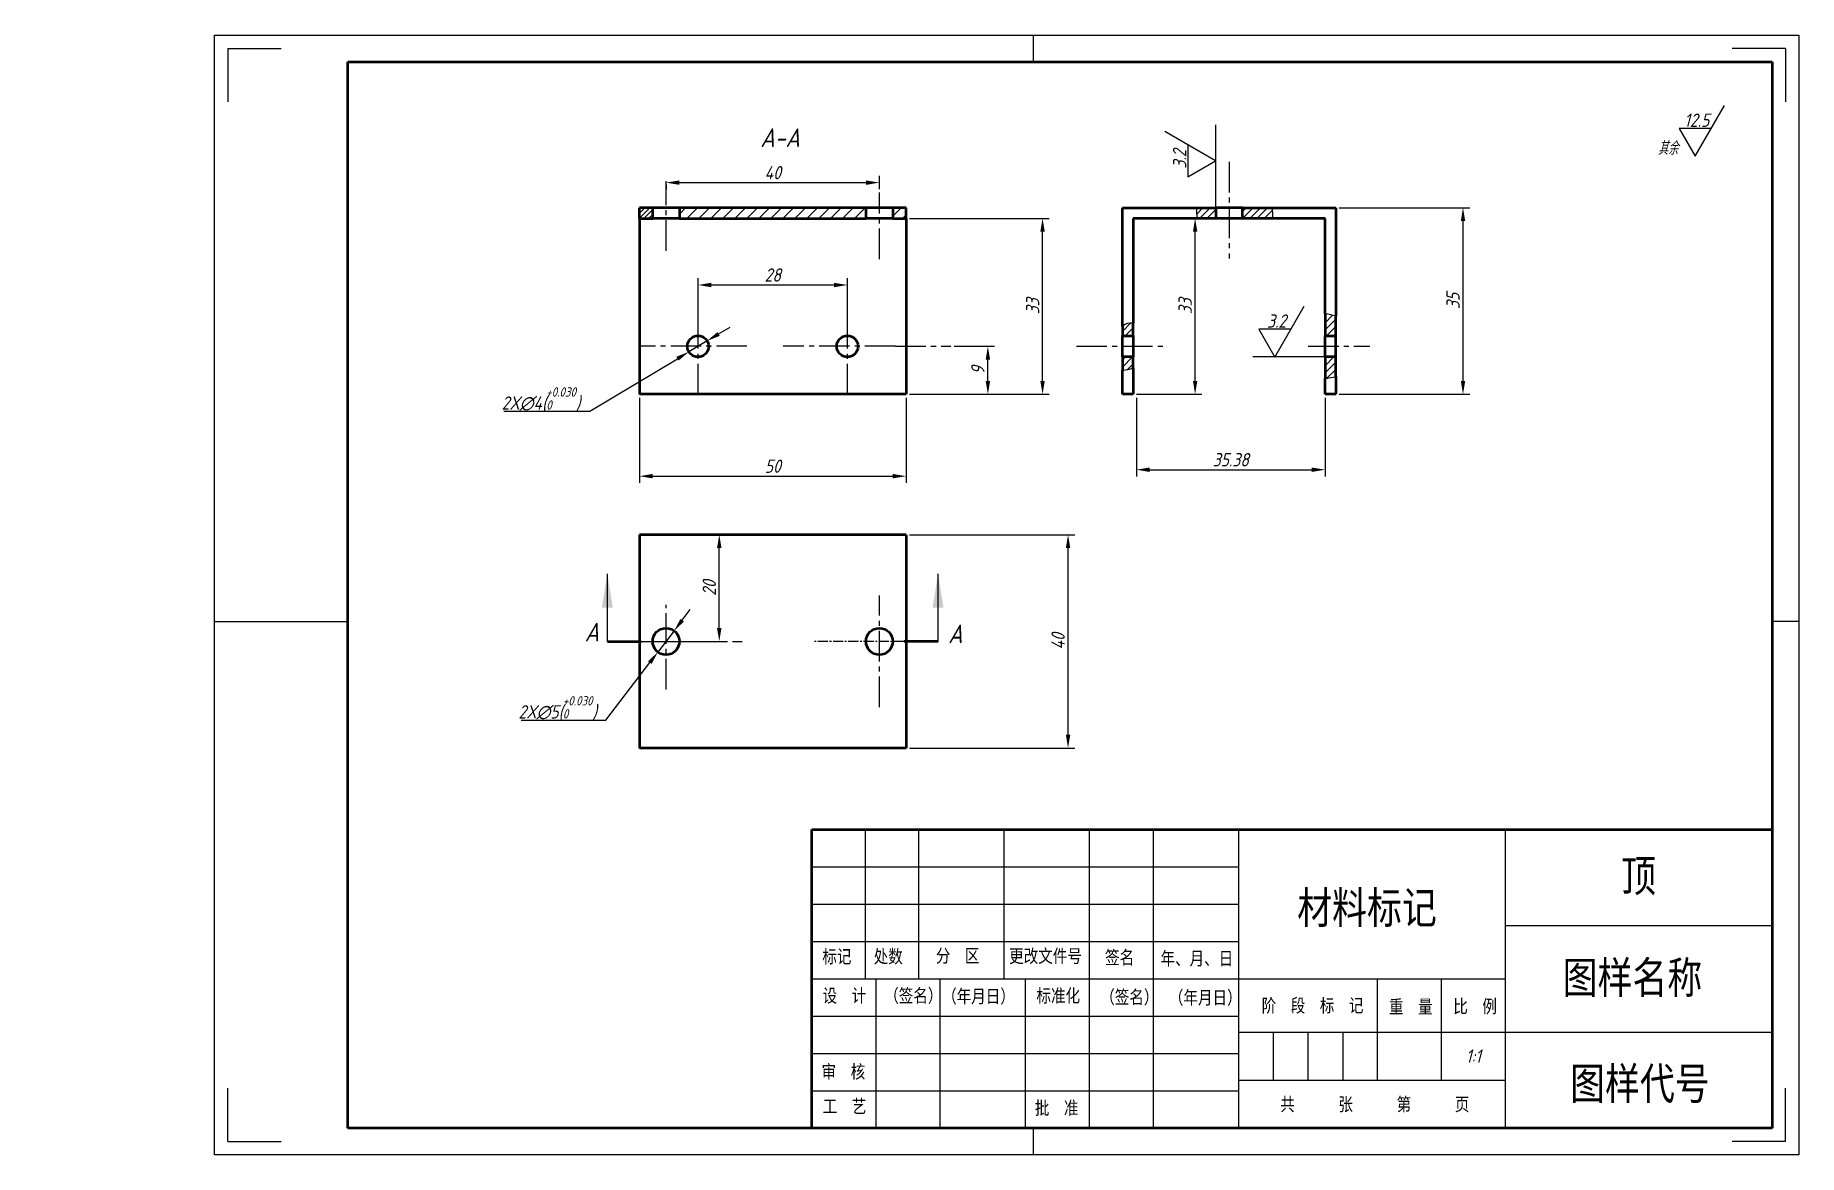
# Model space of a CAD drawing. Header units: millimetres. Extents: x 407 to 738, y 332 to 542.
import ezdxf
from ezdxf.enums import TextEntityAlignment as Align

# ---------------------------------------------------------------- set-up
doc = ezdxf.new("R2010")
doc.units = ezdxf.units.MM
doc.linetypes.add('CENTER2', pattern=[28.575, 19.05, -3.175, 3.175, -3.175])
doc.layers.get('0').update_dxf_attribs({"lineweight": 50})
for name, color, linetype, lineweight in [('中心线', 1, 'CENTER2', 25), ('粗实线', 7, 'Continuous', 50), ('细实线', 7, 'Continuous', 25)]:
    doc.layers.add(name, color=color, linetype=linetype, lineweight=lineweight)
doc.layers.add('图框', color=7, linetype='Continuous')
doc.layers.add('标题栏', color=7, linetype='Continuous')
doc.styles.add('3.5', font='gbeitc.shx', dxfattribs={"height": 3.5, "bigfont": 'gbcbig.shx'})
doc.styles.get("Standard").update_dxf_attribs({"font": 'gbeitc.shx', "height": 2.5, "bigfont": 'gbcbig.shx'})
doc.styles.add('工程字-35', font='gbeitc.shx', dxfattribs={"width": 0.8, "height": 3.5, "bigfont": 'gbcbig.shx'})
doc.dimstyles.new('ISO-35', dxfattribs={"dimtxt": 2.5, "dimasz": 2.5, "dimexe": 1.25, "dimexo": 0.625, "dimtad": 1, "dimtoh": 1, "dimdsep": 46, "dimtxsty": 'Standard', "dimcen": 2.5, "dimadec": 0, "dimazin": 0, "dimtfac": 1, "dimtmove": 0, "dimatfit": 3, "dimfxl": 1, "dimarcsym": 0})

# ---------------------------------------------------------------- blocks, each defined once
blk = doc.blocks.new('*D44')
at = {"layer": 'Defpoints', "color": 0}
for p in [(520.71, 474.18), (570.71, 474.18), (570.71, 458.82)]:
    blk.add_point(p, dxfattribs=at)
at = {"layer": '细实线', "color": 0, "lineweight": -2}
for p, q in [((520.71, 473.55), (520.71, 457.57)), ((570.71, 473.55), (570.71, 457.57)), ((523.21, 458.82), (568.21, 458.82))]:
    blk.add_line(p, q, dxfattribs=at)
at = {"layer": '细实线', "color": 0}
for points in [[(523.21, 459.24), (523.21, 458.41), (520.71, 458.82)], [(568.21, 459.24), (568.21, 458.41), (570.71, 458.82)]]:
    blk.add_solid(points, dxfattribs=at)
at = {"layer": '细实线', "color": 0, "insert": (545.71, 460.7), "char_height": 2.5, "attachment_point": 5}
blk.add_mtext('50', dxfattribs=at)
blk = doc.blocks.new('*D47')
at = {"layer": 'Defpoints', "color": 0}
for p in [(651.26, 509.18), (675.12, 509.18), (651.26, 474.18)]:
    blk.add_point(p, dxfattribs=at)
at = {"layer": '细实线', "color": 0, "lineweight": -2}
for p, q in [((651.88, 509.18), (676.37, 509.18)), ((675.12, 476.68), (675.12, 506.68)), ((651.88, 474.18), (676.37, 474.18))]:
    blk.add_line(p, q, dxfattribs=at)
at = {"layer": '细实线', "color": 0}
for points in [[(674.71, 506.68), (675.54, 506.68), (675.12, 509.18)], [(674.71, 476.68), (675.54, 476.68), (675.12, 474.18)]]:
    blk.add_solid(points, dxfattribs=at)
at = {"layer": '细实线', "color": 0, "insert": (673.25, 491.68), "char_height": 2.5, "attachment_point": 5, "rotation": 90}
blk.add_mtext('35', dxfattribs=at)
blk = doc.blocks.new('*D48')
at = {"layer": 'Defpoints', "color": 0}
for p in [(613.26, 507.18), (624.9, 507.18), (613.26, 474.18)]:
    blk.add_point(p, dxfattribs=at)
at = {"layer": '细实线', "color": 0, "lineweight": -2}
for p, q in [((613.88, 507.18), (626.15, 507.18)), ((624.9, 476.68), (624.9, 504.68)), ((613.88, 474.18), (626.15, 474.18))]:
    blk.add_line(p, q, dxfattribs=at)
at = {"layer": '细实线', "color": 0}
for points in [[(624.49, 504.68), (625.32, 504.68), (624.9, 507.18)], [(624.49, 476.68), (625.32, 476.68), (624.9, 474.18)]]:
    blk.add_solid(points, dxfattribs=at)
at = {"layer": '细实线', "color": 0, "insert": (623.03, 490.68), "char_height": 2.5, "attachment_point": 5, "rotation": 90}
blk.add_mtext('33', dxfattribs=at)
blk = doc.blocks.new('*D50')
at = {"layer": 'Defpoints', "color": 0}
for p in [(613.88, 474.18), (649.26, 474.18), (649.26, 460.04)]:
    blk.add_point(p, dxfattribs=at)
at = {"layer": '细实线', "color": 0, "lineweight": -2}
for p, q in [((613.88, 473.55), (613.88, 458.79)), ((649.26, 473.55), (649.26, 458.79)), ((616.38, 460.04), (646.76, 460.04))]:
    blk.add_line(p, q, dxfattribs=at)
at = {"layer": '细实线', "color": 0}
for points in [[(616.38, 460.45), (616.38, 459.62), (613.88, 460.04)], [(646.76, 460.45), (646.76, 459.62), (649.26, 460.04)]]:
    blk.add_solid(points, dxfattribs=at)
at = {"layer": '细实线', "color": 0, "insert": (631.57, 461.91), "char_height": 2.5, "attachment_point": 5}
blk.add_mtext('35.38', dxfattribs=at)
blk = doc.blocks.new('*D52')
at = {"layer": 'Defpoints', "color": 0}
for p in [(570.71, 447.83), (601.08, 447.83), (570.71, 407.83)]:
    blk.add_point(p, dxfattribs=at)
at = {"layer": '细实线', "color": 0, "lineweight": -2}
for p, q in [((571.33, 447.83), (602.33, 447.83)), ((601.08, 410.33), (601.08, 445.33)), ((571.33, 407.83), (602.33, 407.83))]:
    blk.add_line(p, q, dxfattribs=at)
at = {"layer": '细实线', "color": 0}
for points in [[(600.66, 445.33), (601.5, 445.33), (601.08, 447.83)], [(600.66, 410.33), (601.5, 410.33), (601.08, 407.83)]]:
    blk.add_solid(points, dxfattribs=at)
at = {"layer": '细实线', "color": 0, "insert": (599.21, 427.83), "char_height": 2.5, "attachment_point": 5, "rotation": 90}
blk.add_mtext('40', dxfattribs=at)
blk = doc.blocks.new('*D53')
at = {"layer": 'Defpoints', "color": 0}
for p in [(579.11, 483.18), (586.05, 483.18), (570.71, 474.18)]:
    blk.add_point(p, dxfattribs=at)
at = {"layer": '细实线', "color": 0, "lineweight": -2}
for p, q in [((579.73, 483.18), (587.3, 483.18)), ((586.05, 476.68), (586.05, 480.68)), ((571.33, 474.18), (587.3, 474.18))]:
    blk.add_line(p, q, dxfattribs=at)
at = {"layer": '细实线', "color": 0}
for points in [[(585.63, 480.68), (586.46, 480.68), (586.05, 483.18)], [(585.63, 476.68), (586.46, 476.68), (586.05, 474.18)]]:
    blk.add_solid(points, dxfattribs=at)
at = {"layer": '细实线', "color": 0, "insert": (584.17, 478.68), "char_height": 2.5, "attachment_point": 5, "rotation": 90}
blk.add_mtext('9', dxfattribs=at)
blk = doc.blocks.new('*D55')
at = {"layer": 'Defpoints', "color": 0}
for p in [(525.71, 514.18), (565.71, 513.89), (565.71, 512.05)]:
    blk.add_point(p, dxfattribs=at)
at = {"layer": '细实线', "color": 0, "lineweight": -2}
for p, q in [((525.71, 513.55), (525.71, 512.64)), ((528.21, 513.89), (563.21, 513.89)), ((565.71, 512.68), (565.71, 515.14))]:
    blk.add_line(p, q, dxfattribs=at)
at = {"layer": '细实线', "color": 0}
for points in [[(528.21, 514.3), (528.21, 513.47), (525.71, 513.89)], [(563.21, 514.3), (563.21, 513.47), (565.71, 513.89)]]:
    blk.add_solid(points, dxfattribs=at)
at = {"layer": '细实线', "color": 0, "insert": (545.71, 515.76), "char_height": 2.5, "attachment_point": 5}
blk.add_mtext('40', dxfattribs=at)
blk = doc.blocks.new('*D58')
at = {"layer": 'Defpoints', "color": 0}
for p in [(520.71, 447.83), (535.69, 447.83), (525.71, 427.83)]:
    blk.add_point(p, dxfattribs=at)
at = {"layer": '细实线', "color": 0, "lineweight": -2}
for p, q in [((521.33, 447.83), (536.94, 447.83)), ((535.69, 430.33), (535.69, 445.33)), ((526.33, 427.83), (536.94, 427.83))]:
    blk.add_line(p, q, dxfattribs=at)
at = {"layer": '细实线', "color": 0}
for points in [[(535.27, 445.33), (536.11, 445.33), (535.69, 447.83)], [(535.27, 430.33), (536.11, 430.33), (535.69, 427.83)]]:
    blk.add_solid(points, dxfattribs=at)
at = {"layer": '细实线', "color": 0, "insert": (533.82, 437.83), "char_height": 2.5, "attachment_point": 5, "rotation": 90}
blk.add_mtext('20', dxfattribs=at)
blk = doc.blocks.new('*D59')
at = {"layer": 'Defpoints', "color": 0}
for p in [(570.71, 507.18), (596.3, 507.18), (559.71, 494.69), (531.71, 483.18), (559.71, 483.18), (570.71, 474.18)]:
    blk.add_point(p, dxfattribs=at)
at = {"layer": '细实线', "color": 0, "lineweight": -2}
for p, q in [((571.33, 507.18), (597.55, 507.18)), ((596.3, 476.68), (596.3, 504.68)), ((531.71, 483.8), (531.71, 495.94)), ((559.71, 483.8), (559.71, 495.94)), ((534.21, 494.69), (557.21, 494.69)), ((571.33, 474.18), (597.55, 474.18))]:
    blk.add_line(p, q, dxfattribs=at)
at = {"layer": '细实线', "color": 0}
for points in [[(595.88, 504.68), (596.72, 504.68), (596.3, 507.18)], [(534.21, 495.1), (534.21, 494.27), (531.71, 494.69)], [(557.21, 495.1), (557.21, 494.27), (559.71, 494.69)], [(595.88, 476.68), (596.72, 476.68), (596.3, 474.18)]]:
    blk.add_solid(points, dxfattribs=at)
at = {"layer": '细实线', "color": 0, "insert": (545.71, 496.56), "char_height": 2.5, "attachment_point": 5}
blk.add_mtext('28', dxfattribs=at)
at = {"layer": '细实线', "color": 0, "insert": (594.43, 490.68), "char_height": 2.5, "attachment_point": 5, "rotation": 90}
blk.add_mtext('33', dxfattribs=at)
blk = doc.blocks.new('*D56')
at = {"layer": 'Defpoints', "color": 0}
for p in [(527.22, 429.81), (524.19, 425.84)]:
    blk.add_point(p, dxfattribs=at)
at = {"layer": '细实线', "color": 0, "lineweight": -2}
for p, q in [((528.74, 431.8), (530.26, 433.79)), ((527.22, 429.81), (524.19, 425.84)), ((514.42, 413.06), (522.67, 423.85)), ((498.52, 413.06), (514.42, 413.06))]:
    blk.add_line(p, q, dxfattribs=at)
at = {"layer": '细实线', "color": 0}
for points in [[(528.41, 432.05), (529.07, 431.55), (527.22, 429.81)], [(522.34, 424.11), (523, 423.6), (524.19, 425.84)]]:
    blk.add_solid(points, dxfattribs=at)
at = {"layer": '细实线', "color": 0, "insert": (505.38, 415.34), "char_height": 2.5, "attachment_point": 5}
blk.add_mtext('2X∅5({\\H0.7x;\\S+0.030^ 0;})', dxfattribs=at)
blk = doc.blocks.new('*D57')
at = {"layer": 'Defpoints', "color": 0}
for p in [(533.42, 484.21), (529.99, 482.15)]:
    blk.add_point(p, dxfattribs=at)
at = {"layer": '细实线', "color": 0, "lineweight": -2}
for p, q in [((535.56, 485.5), (537.71, 486.78)), ((533.42, 484.21), (529.99, 482.15)), ((511.4, 470.99), (527.85, 480.86)), ((495.29, 470.99), (511.4, 470.99))]:
    blk.add_line(p, q, dxfattribs=at)
at = {"layer": '细实线', "color": 0}
for points in [[(535.35, 485.85), (535.78, 485.14), (533.42, 484.21)], [(527.63, 481.22), (528.06, 480.51), (529.99, 482.15)]]:
    blk.add_solid(points, dxfattribs=at)
at = {"layer": '细实线', "color": 0, "insert": (502.25, 473.27), "char_height": 2.5, "attachment_point": 5}
blk.add_mtext('2X∅4({\\H0.7x;\\S+0.030^ 0;})', dxfattribs=at)
blk = doc.blocks.new('最后2.5的粗糙度')
at = {"layer": '细实线'}
for p, q in [((0, 0), (5.5, 9.53)), ((3, 5.2), (-3, 5.2)), ((-3, 5.2), (0, 0))]:
    blk.add_line(p, q, dxfattribs=at)
blk.add_attdef('1.6', text='', height=2.5, dxfattribs=at).set_placement((0.3, 8), align=Align.TOP_CENTER)

msp = doc.modelspace()

# ---------------------------------------------------------------- hatches: boundary and pattern name
at = {"layer": '细实线', "ltscale": 0.1}
h = msp.add_hatch(dxfattribs=at)
h.set_pattern_fill('ANSI31', color=256, scale=0.2, angle=3e-322, style=0)
h.paths.add_polyline_path([(520.705, 509.18), (520.705, 507.18), (523.205, 507.18), (523.205, 509.18)], flags=0)
h = msp.add_hatch(dxfattribs=at)
h.set_pattern_fill('ANSI31', color=256, scale=0.5, angle=3e-322, style=0)
h.paths.add_polyline_path([(563.205, 509.18), (528.205, 509.18), (528.205, 507.18), (563.205, 507.18)], flags=0)
h = msp.add_hatch(dxfattribs=at)
h.set_pattern_fill('ANSI31', color=256, scale=0.5, angle=3e-322, style=0)
h.paths.add_polyline_path([(568.205, 507.18), (570.705, 507.18), (570.705, 509.18), (568.205, 509.18)], flags=0)
at = {"layer": '细实线'}
h = msp.add_hatch(dxfattribs=at)
h.set_pattern_fill('ANSI31', color=256, scale=0.3, style=0)
edge = h.paths.add_edge_path(flags=0)
edge.add_spline(control_points=[(625.206, 509.18), (625.142, 508.535), (625.178, 507.86), (625.303, 507.18)], knot_values=[0.0684955, 0.0684955, 0.0684955, 0.0684955, 0.1139466, 0.1139466, 0.1139466, 0.1139466], weights=[1, 1, 1, 1], degree=3, periodic=0)
edge.add_line((625.303, 507.18), (628.755, 507.18))
edge.add_line((628.755, 507.18), (628.755, 509.18))
edge.add_line((628.755, 509.18), (625.206, 509.18))
h = msp.add_hatch(dxfattribs=at)
h.set_pattern_fill('ANSI31', color=256, scale=0.3, style=0)
edge = h.paths.add_edge_path(flags=0)
edge.add_line((633.755, 509.18), (633.755, 507.18))
edge.add_line((633.755, 507.18), (639.45, 507.18))
edge.add_spline(control_points=[(639.45, 507.18), (639.491, 507.863), (639.46, 508.538), (639.35, 509.18)], knot_values=[0.6062822, 0.6062822, 0.6062822, 0.6062822, 0.6480236, 0.6480236, 0.6480236, 0.6480236], weights=[1, 1, 1, 1], degree=3, periodic=0)
edge.add_line((639.35, 509.18), (633.755, 509.18))
h = msp.add_hatch(dxfattribs=at)
h.set_pattern_fill('ANSI31', color=256, scale=0.3, style=0)
edge = h.paths.add_edge_path(flags=0)
edge.add_line((611.255, 486.952), (611.255, 485.18))
edge.add_line((611.255, 485.18), (613.255, 485.18))
edge.add_line((613.255, 485.18), (613.255, 487.555))
edge.add_spline(control_points=[(613.255, 487.555), (612.585, 487.627), (611.892, 487.398), (611.255, 486.952)], knot_values=[0.9174542, 0.9174542, 0.9174542, 0.9174542, 1, 1, 1, 1], weights=[1, 1, 1, 1], degree=3, periodic=0)
h = msp.add_hatch(dxfattribs=at)
h.set_pattern_fill('ANSI31', color=256, scale=0.3, style=0)
edge = h.paths.add_edge_path(flags=0)
edge.add_line((651.255, 485.18), (651.255, 488.81))
edge.add_spline(control_points=[(651.255, 488.81), (650.618, 489.046), (649.938, 489.2), (649.255, 489.257)], knot_values=[0.8538683, 0.8538683, 0.8538683, 0.8538683, 0.9016011, 0.9016011, 0.9016011, 0.9016011], weights=[1, 1, 1, 1], degree=3, periodic=0)
edge.add_line((649.255, 489.257), (649.255, 485.18))
edge.add_line((649.255, 485.18), (651.255, 485.18))
h = msp.add_hatch(dxfattribs=at)
h.set_pattern_fill('ANSI31', color=256, scale=0.3, style=0)
edge = h.paths.add_edge_path(flags=0)
edge.add_line((611.255, 481.18), (611.255, 478.709))
edge.add_spline(control_points=[(611.255, 478.709), (611.923, 478.778), (612.607, 478.916), (613.255, 479.123)], knot_values=[0.4090796, 0.4090796, 0.4090796, 0.4090796, 0.4793867, 0.4793867, 0.4793867, 0.4793867], weights=[1, 1, 1, 1], degree=3, periodic=0)
edge.add_line((613.255, 479.123), (613.255, 481.18))
edge.add_line((613.255, 481.18), (611.255, 481.18))
h = msp.add_hatch(dxfattribs=at)
h.set_pattern_fill('ANSI31', color=256, scale=0.3, style=0)
edge = h.paths.add_edge_path(flags=0)
edge.add_line((651.255, 477.492), (651.255, 481.18))
edge.add_line((651.255, 481.18), (649.255, 481.18))
edge.add_line((649.255, 481.18), (649.255, 477.123))
edge.add_spline(control_points=[(649.255, 477.123), (649.914, 477.237), (650.588, 477.371), (651.255, 477.492)], knot_values=[0.4164116, 0.4164116, 0.4164116, 0.4164116, 0.4611195, 0.4611195, 0.4611195, 0.4611195], weights=[1, 1, 1, 1], degree=3, periodic=0)

# ---------------------------------------------------------------- linework, layer by layer
at = {"layer": '中心线', "ltscale": 0.3}
for p, q in [((631.255, 517.765), (631.255, 499.672)), ((525.705, 501.115), (525.705, 514.179)), ((565.705, 499.552), (565.705, 512.052)), ((531.705, 474.18), (531.705, 494.28)), ((559.705, 474.18), (559.705, 494.034)), ((540.87, 483.18), (520.705, 483.18)), ((568.705, 483.18), (547.667, 483.18)), ((568.705, 483.18), (579.106, 483.18)), ((602.652, 483.18), (619.127, 483.18)), ((646.104, 483.18), (657.639, 483.18)), ((565.705, 415.517), (565.705, 436.452)), ((525.705, 418.828), (525.705, 434.673)), ((521.055, 427.828), (539.953, 427.828))]:
    msp.add_line(p, q, dxfattribs=at)
at = {"layer": '中心线', "ltscale": 0.1}
msp.add_line((570.355, 427.828), (553.271, 427.828), dxfattribs=at)
at = {"layer": '图框'}
for p, q in [((441.061, 541.534), (738.061, 541.534)), ((441.061, 331.534), (441.061, 541.534)), ((443.561, 539.034), (453.561, 539.034)), ((443.561, 539.034), (443.561, 529.034)), ((594.561, 541.534), (594.561, 536.534)), ((735.574, 539.039), (725.574, 539.039)), ((735.574, 539.039), (735.574, 529.039)), ((738.061, 541.534), (738.061, 331.534)), ((441.061, 431.534), (466.061, 431.534)), ((738.061, 431.534), (733.061, 431.534)), ((443.561, 334.034), (443.561, 344.034)), ((735.574, 334.029), (735.574, 344.029)), ((443.561, 334.034), (453.561, 334.034)), ((594.561, 336.534), (594.561, 331.534)), ((735.574, 334.029), (725.574, 334.029)), ((738.061, 331.534), (441.061, 331.534))]:
    msp.add_line(p, q, dxfattribs=at)
at = {"layer": '标题栏'}
for p, q in [((563.061, 392.534), (563.061, 364.534)), ((573.061, 392.534), (573.061, 364.534)), ((589.061, 392.534), (589.061, 364.534)), ((605.061, 392.534), (605.061, 364.534)), ((617.061, 392.534), (617.061, 336.534)), ((633.061, 392.534), (633.061, 336.534)), ((683.061, 336.534), (683.061, 392.534)), ((733.061, 392.534), (733.061, 336.534)), ((553.061, 385.534), (633.061, 385.534)), ((553.061, 378.534), (633.061, 378.534)), ((683.061, 374.534), (733.061, 374.534)), ((553.061, 371.534), (633.061, 371.534)), ((553.061, 364.534), (683.061, 364.534)), ((565.061, 364.534), (565.061, 336.534)), ((577.061, 364.534), (577.061, 336.534)), ((593.061, 364.534), (593.061, 336.534)), ((605.061, 364.534), (605.061, 336.534)), ((659.061, 345.534), (659.061, 364.534)), ((671.061, 345.534), (671.061, 364.534)), ((553.061, 357.534), (633.061, 357.534)), ((633.061, 354.534), (683.061, 354.534)), ((639.561, 354.534), (639.561, 345.534)), ((646.061, 354.534), (646.061, 345.534)), ((652.561, 354.534), (652.561, 345.534)), ((683.061, 354.534), (733.061, 354.534)), ((553.061, 350.534), (633.061, 350.534)), ((633.061, 345.534), (683.061, 345.534)), ((553.061, 343.534), (633.061, 343.534)), ((733.061, 336.534), (553.061, 336.534))]:
    msp.add_line(p, q, dxfattribs=at)
at = {"layer": '粗实线'}
for p, q in [((466.061, 536.534), (733.061, 536.534)), ((466.061, 336.534), (466.061, 536.534)), ((733.061, 536.534), (733.061, 336.534)), ((611.255, 486.952), (611.255, 509.18)), ((611.255, 509.18), (625.206, 509.18)), ((625.206, 509.18), (628.755, 509.18)), ((628.755, 509.18), (628.755, 507.18)), ((633.755, 509.18), (628.755, 509.18)), ((633.755, 507.18), (633.755, 509.18)), ((633.755, 509.18), (639.35, 509.18)), ((639.35, 509.18), (651.255, 509.18)), ((651.255, 509.18), (651.255, 488.81)), ((625.303, 507.18), (613.255, 507.18)), ((613.255, 507.18), (613.255, 487.555)), ((628.755, 507.18), (625.303, 507.18)), ((633.755, 507.18), (628.755, 507.18)), ((639.45, 507.18), (633.755, 507.18)), ((649.255, 507.18), (639.45, 507.18)), ((649.255, 489.257), (649.255, 507.18)), ((611.255, 486.952), (611.255, 485.18)), ((613.255, 485.18), (613.255, 487.555)), ((649.255, 489.257), (649.255, 485.18)), ((651.255, 485.18), (651.255, 488.81)), ((611.255, 485.18), (613.255, 485.18)), ((611.255, 481.18), (611.255, 485.18)), ((613.255, 485.18), (613.255, 481.18)), ((649.255, 485.18), (651.255, 485.18)), ((649.255, 481.18), (649.255, 485.18)), ((651.255, 481.18), (651.255, 485.18)), ((613.255, 481.18), (611.255, 481.18)), ((611.255, 481.18), (611.255, 478.709)), ((613.255, 479.123), (613.255, 481.18)), ((651.255, 481.18), (649.255, 481.18)), ((649.255, 481.18), (649.255, 477.123)), ((651.255, 477.492), (651.255, 481.18)), ((611.255, 474.18), (611.255, 478.709)), ((613.255, 479.123), (613.255, 474.18)), ((649.255, 474.18), (649.255, 477.123)), ((651.255, 477.492), (651.255, 474.18)), ((613.255, 474.18), (611.255, 474.18)), ((651.255, 474.18), (649.255, 474.18)), ((553.061, 392.534), (733.061, 392.534)), ((553.061, 336.534), (553.061, 392.534)), ((733.061, 336.534), (466.061, 336.534))]:
    msp.add_line(p, q, dxfattribs=at)
at = {"layer": '粗实线', "ltscale": 0.1}
for p, q in [((523.205, 509.18), (520.705, 509.18)), ((520.705, 507.18), (520.705, 509.18)), ((523.205, 507.18), (523.205, 509.18)), ((528.205, 509.18), (523.205, 509.18)), ((528.205, 509.18), (528.205, 507.18)), ((563.205, 509.18), (528.205, 509.18)), ((563.205, 507.18), (563.205, 509.18)), ((568.205, 509.18), (563.205, 509.18)), ((568.205, 509.18), (568.205, 507.18)), ((570.705, 509.18), (568.205, 509.18)), ((570.705, 507.18), (570.705, 509.18)), ((520.705, 507.18), (523.205, 507.18)), ((520.705, 507.18), (520.705, 474.18)), ((528.205, 507.18), (523.205, 507.18)), ((528.205, 507.18), (563.205, 507.18)), ((568.205, 507.18), (563.205, 507.18)), ((568.205, 507.18), (570.705, 507.18)), ((570.705, 507.18), (570.705, 474.18)), ((570.705, 474.18), (520.705, 474.18)), ((520.705, 447.828), (520.705, 407.828)), ((570.705, 447.828), (520.705, 447.828)), ((570.705, 447.828), (570.705, 407.828)), ((514.705, 427.828), (521.055, 427.828)), ((576.705, 427.828), (570.355, 427.828)), ((570.705, 407.828), (520.705, 407.828))]:
    msp.add_line(p, q, dxfattribs=at)
for centre, radius in [((531.705, 483.18), 2), ((559.705, 483.18), 2), ((525.705, 427.828), 2.5), ((565.705, 427.828), 2.5)]:
    msp.add_circle(centre, radius, dxfattribs=at)
for points in [[(514.705, 440.528), (513.689, 434.178), (515.721, 434.178)], [(576.705, 440.528), (575.689, 434.178), (577.721, 434.178)]]:
    msp.add_solid(points, dxfattribs=at)
at = {"layer": '细实线'}
for p, q in [((628.755, 509.18), (628.755, 524.754)), ((649.255, 481.18), (635.711, 481.18)), ((570.705, 407.828), (570.705, 447.828))]:
    msp.add_line(p, q, dxfattribs=at)
at = {"layer": '细实线', "ltscale": 0.1}
for p, q in [((514.705, 427.828), (514.705, 440.528)), ((576.705, 427.828), (576.705, 440.528))]:
    msp.add_line(p, q, dxfattribs=at)
at = {"layer": '细实线'}
for points in [[(625.206, 509.18), (625.142, 508.535), (625.178, 507.86), (625.303, 507.18)], [(639.45, 507.18), (639.491, 507.863), (639.46, 508.538), (639.35, 509.18)], [(613.255, 487.555), (612.585, 487.627), (611.892, 487.398), (611.255, 486.952)], [(651.255, 488.81), (650.618, 489.046), (649.938, 489.2), (649.255, 489.257)], [(611.255, 478.709), (611.923, 478.778), (612.607, 478.916), (613.255, 479.123)], [(649.255, 477.123), (649.914, 477.237), (650.588, 477.371), (651.255, 477.492)]]:
    msp.add_open_spline(points, degree=3, dxfattribs=at)

# ---------------------------------------------------------------- block references
for p, values in [((718.636, 518.848), {'1.6': '12.5'}), ((639.872, 481.177), {'1.6': '3.2'})]:
    msp.add_blockref('最后2.5的粗糙度', p, dxfattribs=at).add_auto_attribs(values)
at = {"layer": '细实线', "rotation": 90}
msp.add_blockref('最后2.5的粗糙度', (628.749, 518.003), dxfattribs=at).add_auto_attribs({'1.6': '3.2'})

# ---------------------------------------------------------------- texts
at = {"insert": (407.457, 505.805), "char_height": 2.5, "width": 70.09204, "attachment_point": 1}
msp.add_mtext('\\A1;', dxfattribs=at)
at = {"layer": '标题栏', "width": 93.01929, "attachment_point": 1, "style": '工程字-35'}
for s, insert, char_height in [('{\\fSimSun|b0|i0|c134|p2;材料标记}', (644.028, 380.896), 6), ('{\\fSimSun|b0|i0|c134|p2;标记}', (555.015, 369.975), 2.5), ('{\\fSimSun|b0|i0|c134|p2;处数}', (564.636, 369.989), 2.5), ('{\\fSimSun|b0|i0|c134|p2;分\u3000区}', (576.297, 370.114), 2.5), ('{\\fSimSun|b0|i0|c134|p2;更改文件号}', (590.032, 370.059), 2.5), ('{\\fSimSun|b0|i0|c134|p2;签名}', (608.017, 369.801), 2.5), ('{\\fSimSun|b0|i0|c134|p2;年、月、日}', (618.411, 369.607), 2.5), ('{\\fSimSun|b0|i0|c134|p2;图样名称}', (693.791, 367.769), 6), ('{\\fSimSun|b0|i0|c134|p2;设\u3000计}', (555.075, 362.634), 2.5), ('{\\fSimSun|b0|i0|c134|p2;（签名）}', (566.617, 362.634), 2.5), ('{\\fSimSun|b0|i0|c134|p2;\u3000（年月日）}', (574.742, 362.52), 2.5), ('{\\fSimSun|b0|i0|c134|p2;标准化}', (595.149, 362.619), 2.5), ('{\\fSimSun|b0|i0|c134|p2;（签名）}', (607.116, 362.371), 2.5), ('{\\fSimSun|b0|i0|c134|p2;（年月日）}', (619.984, 362.271), 2.5), ('{\\fSimSun|b0|i0|c134|p2;阶\u3000段\u3000标\u3000记}', (637.364, 360.787), 2.5), ('{\\fSimSun|b0|i0|c134|p2;重\u3000量}', (661.247, 360.558), 2.5), ('{\\fSimSun|b0|i0|c134|p2;比\u3000例}', (673.299, 360.628), 2.5), ('{\\fSimSun|b0|i0|c134|p2;审\u3000核}', (554.871, 348.365), 2.5), ('{\\fSimSun|b0|i0|c134|p2;图样代号}', (695.193, 347.894), 6), ('{\\fSimSun|b0|i0|c134|p2;工\u3000艺}', (555.075, 341.879), 2.5), ('{\\fSimSun|b0|i0|c134|p2;批\u3000准}', (594.843, 341.561), 2.5), ('{\\fSimSun|b0|i0|c134|p2;共\u3000\u3000\u3000张\u3000\u3000\u3000第\u3000\u3000\u3000页}', (640.858, 342.262), 2.5)]:
    msp.add_mtext(s, dxfattribs=dict(at, insert=insert, char_height=char_height))
at = {"layer": '细实线', "ltscale": 0.1, "char_height": 3.5}
for s, insert, attachment_point in [('A-A', (547.087, 524.066), 2), ('A', (578.595, 430.982), 1)]:
    msp.add_mtext(s, dxfattribs=dict(at, insert=insert, attachment_point=attachment_point))
at = {"layer": '细实线', "char_height": 2.5, "attachment_point": 5}
for s, insert, width in [('其余', (713.544, 520.345), 21.64921), ('1:1', (677.061, 350.034), 12)]:
    msp.add_mtext(s, dxfattribs=dict(at, insert=insert, width=width))
at = {"layer": '细实线', "ltscale": 0.1, "insert": (510.461, 431.334), "char_height": 3.5, "attachment_point": 1, "style": '3.5'}
msp.add_mtext('A', dxfattribs=at)
at = {"layer": '细实线', "ltscale": 4, "insert": (708.061, 383.534), "char_height": 6, "width": 50, "attachment_point": 5, "style": '工程字-35'}
msp.add_mtext('{\\fMicrosoft YaHei|b0|i0|c134|p34;顶}', dxfattribs=at)

# ---------------------------------------------------------------- dimensions: what is measured, and where the dimension line sits
at = {"layer": '细实线'}
for base, p1, p2, picture, middle in [((565.705, 513.888), (525.705, 514.179), (565.705, 512.052), '*D55', (545.705, 515.763)), ((559.705, 494.687), (531.705, 483.18), (559.705, 483.18), '*D59', (545.705, 496.562)), ((570.705, 458.825), (520.705, 474.18), (570.705, 474.18), '*D44', (545.705, 460.7)), ((649.255287758, 460.03756948), (613.880287758, 474.179581974), (649.255287758, 474.179581974), '*D50', (631.567787758, 461.91256948))]:
    dim = msp.add_linear_dim(base=base, p1=p1, p2=p2, dimstyle='ISO-35', dxfattribs=at)
    dim.commit()
    dim.dimension.update_dxf_attribs({"geometry": picture, "text_midpoint": middle})
for base, p1, p2, picture, middle in [((675.122, 509.18), (651.255, 474.18), (651.255, 509.18), '*D47', (673.247, 491.68)), ((596.301, 507.18), (570.705, 474.18), (570.705, 507.18), '*D59', (594.426, 490.68)), ((624.904, 507.18), (613.255, 474.18), (613.255, 507.18), '*D48', (623.029, 490.68)), ((586.045, 483.18), (570.705, 474.18), (579.106, 483.18), '*D53', (584.17, 478.68)), ((535.691, 447.828), (525.705, 427.828), (520.705, 447.828), '*D58', (533.816, 437.828)), ((601.082, 447.828), (570.705, 407.828), (570.705, 447.828), '*D52', (599.207, 427.828))]:
    dim = msp.add_linear_dim(base=base, p1=p1, p2=p2, angle=90, dimstyle='ISO-35', dxfattribs=at)
    dim.commit()
    dim.dimension.update_dxf_attribs({"geometry": picture, "text_midpoint": middle})
for p1, p2, picture, middle in [((533.42, 484.209), (529.99, 482.15), '*D57', (502.25, 470.989)), ((527.223, 429.815), (524.188, 425.841), '*D56', (505.379, 413.06))]:
    dim = msp.add_diameter_dim_2p(p1=p1, p2=p2, text='2X<>({\\H0.7x;\\S+0.030^ 0;})', dimstyle='ISO-35', dxfattribs=at)
    dim.commit()
    dim.dimension.update_dxf_attribs({"geometry": picture, "text_midpoint": middle, "dimtype": 163})

doc.saveas('drawing.dxf')
